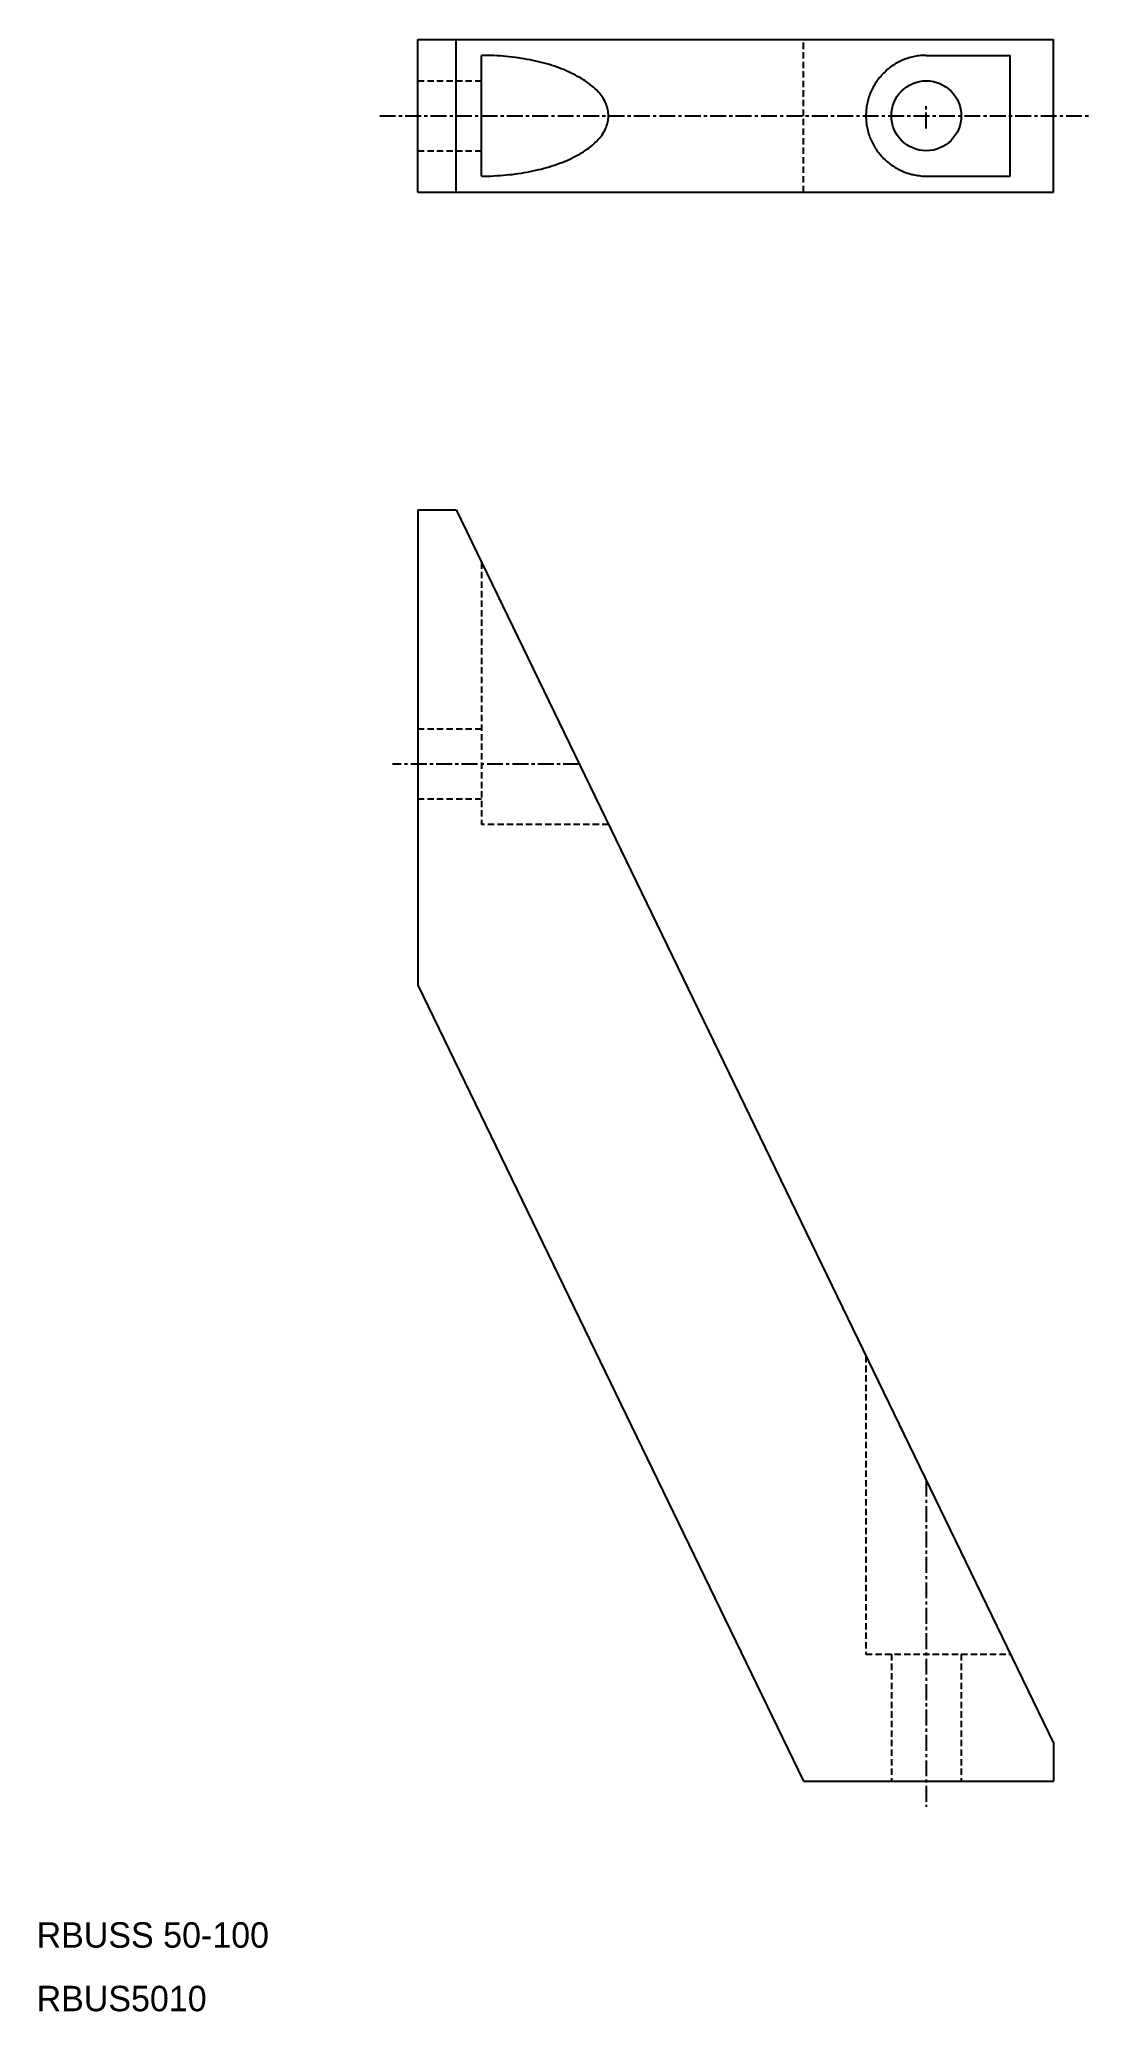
# Model space of a CAD drawing. Extents: x 1883 to 1966, y -115 to 40.
import ezdxf

# ---------------------------------------------------------------- set-up
doc = ezdxf.new("R2010")
doc.units = 0
doc.linetypes.add('CENTER', pattern=[2, 1.25, -0.25, 0.25, -0.25])
doc.linetypes.add('DASHED', pattern=[0.75, 0.5, -0.25])
doc.layers.get('0').update_dxf_attribs({"linetype": 'CONTINUOUS'})
doc.layers.add('CENTER', color=1, linetype='CENTER')

msp = doc.modelspace()

# ---------------------------------------------------------------- linework, layer by layer
at = {"color": 7, "linetype": 'CONTINUOUS'}
for p, q in [((1912.96, 40.08), (1962.96, 40.08)), ((1912.96, 28.08), (1912.96, 40.08)), ((1915.96, 28.08), (1915.96, 40.08)), ((1917.96, 29.33), (1917.96, 38.83)), ((1952.96, 38.83), (1959.57, 38.83)), ((1959.57, 29.33), (1959.57, 38.83)), ((1962.96, 28.08), (1962.96, 40.08)), ((1912.96, 28.08), (1962.96, 28.08)), ((1952.96, 29.33), (1959.57, 29.33)), ((1912.96, 3.08), (1912.96, -34.3)), ((1912.96, 3.08), (1915.96, 3.08)), ((1915.96, 3.08), (1962.96, -93.92)), ((1912.96, -34.3), (1943.3, -96.92)), ((1962.96, -93.92), (1962.96, -96.92)), ((1943.3, -96.92), (1962.96, -96.92)), ((1945.46, -96.92), (1949.96, -96.92))]:
    msp.add_line(p, q, dxfattribs=at)
at = {"color": 3, "linetype": 'DASHED'}
for p, q in [((1943.3, 28.08), (1943.3, 40.08)), ((1912.96, 36.83), (1917.96, 36.83)), ((1912.96, 31.33), (1917.96, 31.33)), ((1917.96, -1.05), (1917.96, -21.67)), ((1917.96, -14.17), (1912.96, -14.17)), ((1917.96, -19.67), (1912.96, -19.67)), ((1927.96, -21.67), (1917.96, -21.67)), ((1948.21, -63.48), (1948.21, -86.92)), ((1948.21, -86.92), (1959.57, -86.92)), ((1950.21, -86.92), (1950.21, -96.92)), ((1955.71, -86.92), (1955.71, -96.92))]:
    msp.add_line(p, q, dxfattribs=at)
at = {"color": 7, "linetype": 'CONTINUOUS'}
for points in [[(1917.96, 29.33, 0), (1918.21, 29.33, 0), (1918.45, 29.34, 0), (1918.7, 29.34, 0), (1918.94, 29.36, 0), (1919.19, 29.37, 0), (1919.43, 29.38, 0), (1919.67, 29.4, 0), (1919.91, 29.42, 0), (1920.15, 29.45, 0), (1920.39, 29.47, 0), (1920.63, 29.5, 0), (1920.86, 29.54, 0), (1921.1, 29.57, 0), (1921.33, 29.61, 0), (1921.56, 29.65, 0), (1921.79, 29.69, 0), (1922.01, 29.74, 0), (1922.24, 29.79, 0), (1922.46, 29.84, 0), (1922.67, 29.89, 0), (1922.89, 29.95, 0), (1923.1, 30.01, 0), (1923.31, 30.07, 0), (1923.51, 30.13, 0), (1923.72, 30.2, 0), (1923.92, 30.27, 0), (1924.11, 30.34, 0), (1924.3, 30.41, 0), (1924.49, 30.49, 0), (1924.67, 30.56, 0), (1924.85, 30.64, 0), (1925.03, 30.72, 0), (1925.2, 30.81, 0), (1925.37, 30.89, 0), (1925.53, 30.98, 0), (1925.69, 31.07, 0), (1925.84, 31.16, 0), (1925.99, 31.25, 0), (1926.13, 31.35, 0), (1926.27, 31.44, 0), (1926.41, 31.54, 0), (1926.53, 31.64, 0), (1926.66, 31.74, 0), (1926.78, 31.84, 0), (1926.89, 31.95, 0), (1927, 32.05, 0), (1927.1, 32.16, 0), (1927.19, 32.26, 0), (1927.29, 32.37, 0), (1927.37, 32.48, 0), (1927.45, 32.59, 0), (1927.53, 32.7, 0), (1927.59, 32.82, 0), (1927.66, 32.93, 0), (1927.71, 33.04, 0), (1927.76, 33.16, 0), (1927.81, 33.27, 0), (1927.85, 33.39, 0), (1927.88, 33.5, 0), (1927.91, 33.62, 0), (1927.93, 33.73, 0), (1927.94, 33.85, 0), (1927.95, 33.97, 0), (1927.96, 34.08, 0), (1927.95, 34.2, 0), (1927.94, 34.32, 0), (1927.93, 34.43, 0), (1927.91, 34.55, 0), (1927.88, 34.66, 0), (1927.85, 34.78, 0), (1927.81, 34.89, 0), (1927.76, 35.01, 0), (1927.71, 35.12, 0), (1927.66, 35.24, 0), (1927.59, 35.35, 0), (1927.53, 35.46, 0), (1927.45, 35.57, 0), (1927.37, 35.68, 0), (1927.29, 35.79, 0), (1927.19, 35.9, 0), (1927.1, 36.01, 0), (1927, 36.11, 0), (1926.89, 36.22, 0), (1926.78, 36.32, 0), (1926.66, 36.42, 0), (1926.53, 36.52, 0), (1926.41, 36.62, 0), (1926.27, 36.72, 0), (1926.13, 36.82, 0), (1925.99, 36.91, 0), (1925.84, 37, 0), (1925.69, 37.1, 0), (1925.53, 37.18, 0), (1925.37, 37.27, 0), (1925.2, 37.36, 0), (1925.03, 37.44, 0), (1924.85, 37.52, 0), (1924.67, 37.6, 0), (1924.49, 37.68, 0), (1924.3, 37.75, 0), (1924.11, 37.83, 0), (1923.92, 37.9, 0), (1923.72, 37.97, 0), (1923.51, 38.03, 0), (1923.31, 38.1, 0), (1923.1, 38.16, 0), (1922.89, 38.22, 0), (1922.67, 38.27, 0), (1922.46, 38.33, 0), (1922.24, 38.38, 0), (1922.01, 38.42, 0), (1921.79, 38.47, 0), (1921.56, 38.51, 0), (1921.33, 38.55, 0), (1921.1, 38.59, 0), (1920.86, 38.63, 0), (1920.63, 38.66, 0), (1920.39, 38.69, 0), (1920.15, 38.72, 0), (1919.91, 38.74, 0), (1919.67, 38.76, 0), (1919.43, 38.78, 0), (1919.19, 38.8, 0), (1918.94, 38.81, 0), (1918.7, 38.82, 0), (1918.45, 38.83, 0), (1918.21, 38.83, 0), (1917.96, 38.83, 0)], [(1952.96, 38.83, 0), (1952.85, 38.83, 0), (1952.73, 38.83, 0), (1952.61, 38.82, 0), (1952.5, 38.81, 0), (1952.38, 38.8, 0), (1952.27, 38.78, 0), (1952.15, 38.76, 0), (1952.04, 38.74, 0), (1951.92, 38.72, 0), (1951.81, 38.69, 0), (1951.7, 38.66, 0), (1951.58, 38.63, 0), (1951.47, 38.59, 0), (1951.36, 38.55, 0), (1951.25, 38.51, 0), (1951.15, 38.47, 0), (1951.04, 38.42, 0), (1950.93, 38.38, 0), (1950.83, 38.33, 0), (1950.72, 38.27, 0), (1950.62, 38.22, 0), (1950.52, 38.16, 0), (1950.42, 38.1, 0), (1950.32, 38.03, 0), (1950.23, 37.97, 0), (1950.13, 37.9, 0), (1950.04, 37.83, 0), (1949.95, 37.75, 0), (1949.86, 37.68, 0), (1949.77, 37.6, 0), (1949.69, 37.52, 0), (1949.6, 37.44, 0), (1949.52, 37.36, 0), (1949.44, 37.27, 0), (1949.37, 37.18, 0), (1949.29, 37.1, 0), (1949.22, 37, 0), (1949.15, 36.91, 0), (1949.08, 36.82, 0), (1949.01, 36.72, 0), (1948.95, 36.62, 0), (1948.89, 36.52, 0), (1948.83, 36.42, 0), (1948.77, 36.32, 0), (1948.72, 36.22, 0), (1948.67, 36.11, 0), (1948.62, 36.01, 0), (1948.57, 35.9, 0), (1948.53, 35.79, 0), (1948.49, 35.68, 0), (1948.45, 35.57, 0), (1948.42, 35.46, 0), (1948.39, 35.35, 0), (1948.36, 35.24, 0), (1948.33, 35.12, 0), (1948.3, 35.01, 0), (1948.28, 34.89, 0), (1948.26, 34.78, 0), (1948.25, 34.66, 0), (1948.24, 34.55, 0), (1948.23, 34.43, 0), (1948.22, 34.32, 0), (1948.21, 34.2, 0), (1948.21, 34.08, 0), (1948.21, 33.97, 0), (1948.22, 33.85, 0), (1948.23, 33.73, 0), (1948.24, 33.62, 0), (1948.25, 33.5, 0), (1948.26, 33.39, 0), (1948.28, 33.27, 0), (1948.3, 33.16, 0), (1948.33, 33.04, 0), (1948.36, 32.93, 0), (1948.39, 32.82, 0), (1948.42, 32.7, 0), (1948.45, 32.59, 0), (1948.49, 32.48, 0), (1948.53, 32.37, 0), (1948.57, 32.26, 0), (1948.62, 32.16, 0), (1948.67, 32.05, 0), (1948.72, 31.95, 0), (1948.77, 31.84, 0), (1948.83, 31.74, 0), (1948.89, 31.64, 0), (1948.95, 31.54, 0), (1949.01, 31.44, 0), (1949.08, 31.35, 0), (1949.15, 31.25, 0), (1949.22, 31.16, 0), (1949.29, 31.07, 0), (1949.37, 30.98, 0), (1949.44, 30.89, 0), (1949.52, 30.81, 0), (1949.6, 30.72, 0), (1949.69, 30.64, 0), (1949.77, 30.56, 0), (1949.86, 30.49, 0), (1949.95, 30.41, 0), (1950.04, 30.34, 0), (1950.13, 30.27, 0), (1950.23, 30.2, 0), (1950.32, 30.13, 0), (1950.42, 30.07, 0), (1950.52, 30.01, 0), (1950.62, 29.95, 0), (1950.72, 29.89, 0), (1950.83, 29.84, 0), (1950.93, 29.79, 0), (1951.04, 29.74, 0), (1951.15, 29.69, 0), (1951.25, 29.65, 0), (1951.36, 29.61, 0), (1951.47, 29.57, 0), (1951.58, 29.54, 0), (1951.7, 29.5, 0), (1951.81, 29.47, 0), (1951.92, 29.45, 0), (1952.04, 29.42, 0), (1952.15, 29.4, 0), (1952.27, 29.38, 0), (1952.38, 29.37, 0), (1952.5, 29.36, 0), (1952.61, 29.34, 0), (1952.73, 29.34, 0), (1952.85, 29.33, 0), (1952.96, 29.33, 0)]]:
    msp.add_polyline3d(points, dxfattribs=at)
msp.add_circle((1952.96, 34.08), 2.75, dxfattribs=at)
at = {"layer": 'CENTER', "color": 1, "linetype": 'CENTER'}
for p, q in [((1952.96, 33.08), (1952.96, 35.08)), ((1909.96, 34.08), (1965.96, 34.08)), ((1925.65, -16.92), (1910.96, -16.92)), ((1952.96, -73.28), (1952.96, -98.92))]:
    msp.add_line(p, q, dxfattribs=at)

# ---------------------------------------------------------------- texts
at = {"color": 7, "linetype": 'CONTINUOUS'}
for s, p in [('RBUSS 50-100', (1882.96, -110.01)), ('RBUS5010', (1882.96, -115.01))]:
    msp.add_text(s, height=2, dxfattribs=at).set_placement(p)

doc.saveas('drawing.dxf')
